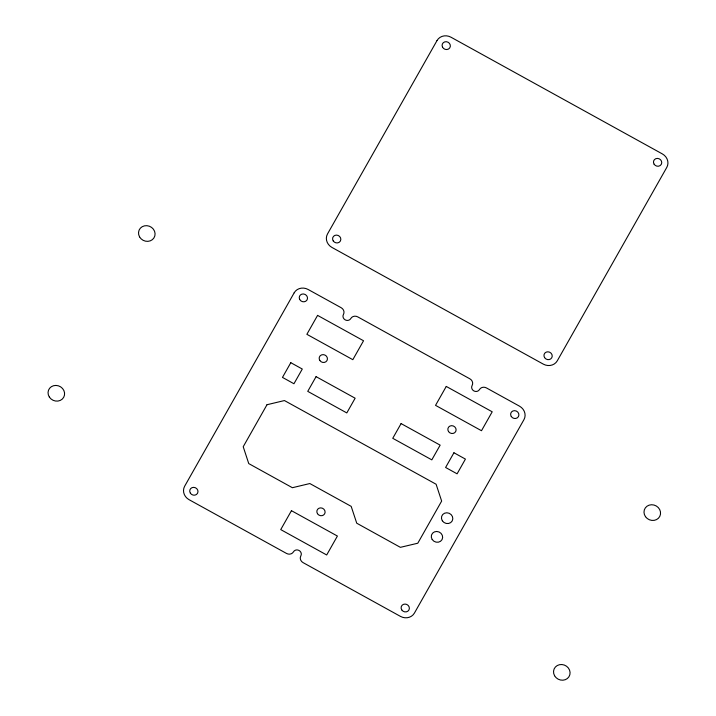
<?xml version="1.0" encoding="UTF-8"?>
<svg xmlns="http://www.w3.org/2000/svg" width="716" height="716" viewBox="0 0 716 716"><rect width="100%" height="100%" fill="white"/><g stroke="black" fill="none" stroke-linecap="round" stroke-linejoin="round"><path stroke-width="1.07" d="M294.178 292.808L184.665 486.209A10.498 9.657 25.5 0 0 189.096 499.696L286.534 553.45A5.209 4.797 25.5 0 0 293.488 551.812A4.198 3.866 25.5 0 1 299.073 550.479A4.198 3.866 25.5 0 1 300.845 555.876A5.254 4.833 25.5 0 0 303.056 562.615L400.477 616.404A10.498 9.657 25.5 0 0 414.43 613.066L523.942 419.666A10.498 9.657 25.5 0 0 519.521 406.187L486.433 387.92A5.254 4.833 25.5 0 0 479.452 389.585A4.198 3.866 25.5 0 1 473.876 390.918A4.198 3.866 25.5 0 1 472.104 385.521A5.209 4.788 25.5 0 0 469.866 378.818L357.758 316.884A5.236 4.815 25.5 0 0 350.786 318.539A4.198 3.866 25.5 0 1 345.202 319.873A4.198 3.866 25.5 0 1 343.429 314.485A5.254 4.833 25.5 0 0 341.219 307.746L308.131 289.479A10.498 9.657 25.5 0 0 294.178 292.808M437.029 40.544L327.516 233.944A10.498 9.657 25.5 0 0 331.938 247.432L543.328 364.14A10.498 9.657 25.5 0 0 557.281 360.81L666.793 167.401A10.498 9.657 25.5 0 0 662.363 153.922L450.982 37.214A10.498 9.657 25.5 0 0 437.029 40.544M266.996 404.728L243.216 446.73L248.747 463.592L292.388 487.712L309.831 483.542L351.189 506.373L356.738 523.208L400.378 547.337L417.786 543.22L441.647 501.084L436.107 484.24L284.44 400.557L266.996 404.728M290.803 362.69L282.471 377.404L293.954 383.749L302.286 369.035L290.803 362.69M317.582 315.389L306.869 334.309L352.827 359.683L363.54 340.762L317.582 315.389M316.078 376.643L307.746 391.357L346.804 412.926L355.136 398.212L316.078 376.643M291.448 510.678L280.735 529.598L326.693 554.972L337.406 536.051L291.448 510.678M401.085 423.586L392.753 438.299L431.82 459.86L440.152 445.146L401.085 423.586M446.256 386.434L435.543 405.354L481.492 430.719L492.205 411.798L446.256 386.434M453.935 452.763L445.603 467.476L457.094 473.822L465.427 459.099L453.935 452.763M654.12 164.224A4.198 3.866 25.5 0 0 661.28 164.358A4.198 3.866 25.5 0 0 657.413 158.397A4.198 3.866 25.5 0 0 654.12 164.224M544.599 357.633A4.198 3.866 25.5 0 0 551.768 357.758A4.198 3.866 25.5 0 0 547.901 351.807A4.198 3.866 25.5 0 0 544.599 357.633M333.217 240.916A4.198 3.866 25.5 0 0 340.377 241.05A4.198 3.866 25.5 0 0 336.511 235.099A4.198 3.866 25.5 0 0 333.217 240.916M442.524 47.149A4.198 3.866 25.5 0 0 449.684 47.99A4.198 3.866 25.5 0 0 446.462 41.725A4.198 3.866 25.5 0 0 442.524 47.149M299.673 299.413A4.198 3.866 25.5 0 0 306.833 300.246A4.198 3.866 25.5 0 0 303.611 293.981A4.198 3.866 25.5 0 0 299.673 299.413M190.367 493.181A4.198 3.866 25.5 0 0 197.526 493.315A4.198 3.866 25.5 0 0 193.669 487.354A4.198 3.866 25.5 0 0 190.367 493.181M511.269 416.488A4.198 3.866 25.5 0 0 518.429 416.623A4.198 3.866 25.5 0 0 514.562 410.662A4.198 3.866 25.5 0 0 511.269 416.488M401.748 609.898A4.198 3.866 25.5 0 0 408.917 610.023A4.198 3.866 25.5 0 0 405.05 604.071A4.198 3.866 25.5 0 0 401.748 609.898M139.557 236.871A8.404 7.724 25.5 0 0 153.904 237.98A8.404 7.724 25.5 0 0 146.932 225.683A8.404 7.724 25.5 0 0 139.557 236.871M49.35 397.076A8.404 7.724 25.5 0 0 63.679 397.335A8.404 7.724 25.5 0 0 55.946 385.423A8.404 7.724 25.5 0 0 49.35 397.076M645.501 516.692A8.404 7.724 25.5 0 0 659.794 516.37A8.404 7.724 25.5 0 0 651.551 504.744A8.404 7.724 25.5 0 0 645.501 516.692M554.578 675.743A8.404 7.724 25.5 0 0 568.916 676.826A8.404 7.724 25.5 0 0 561.935 664.538A8.404 7.724 25.5 0 0 554.578 675.743M448.565 431.614A4.198 3.866 25.5 0 0 455.707 431.506A4.198 3.866 25.5 0 0 451.635 425.671A4.198 3.866 25.5 0 0 448.565 431.614M319.81 360.452A4.198 3.866 25.5 0 0 326.979 360.587A4.198 3.866 25.5 0 0 323.113 354.626A4.198 3.866 25.5 0 0 319.81 360.452M317.483 513.703A4.198 3.866 25.5 0 0 324.652 513.828A4.198 3.866 25.5 0 0 320.786 507.877A4.198 3.866 25.5 0 0 317.483 513.703M432.169 539.479A5.773 5.316 25.5 0 0 442.023 539.658A5.773 5.316 25.5 0 0 436.706 531.469A5.773 5.316 25.5 0 0 432.169 539.479M442.336 520.792A5.773 5.316 25.5 0 0 452.181 520.98A5.773 5.316 25.5 0 0 446.865 512.781A5.773 5.316 25.5 0 0 442.336 520.792"/></g></svg>
